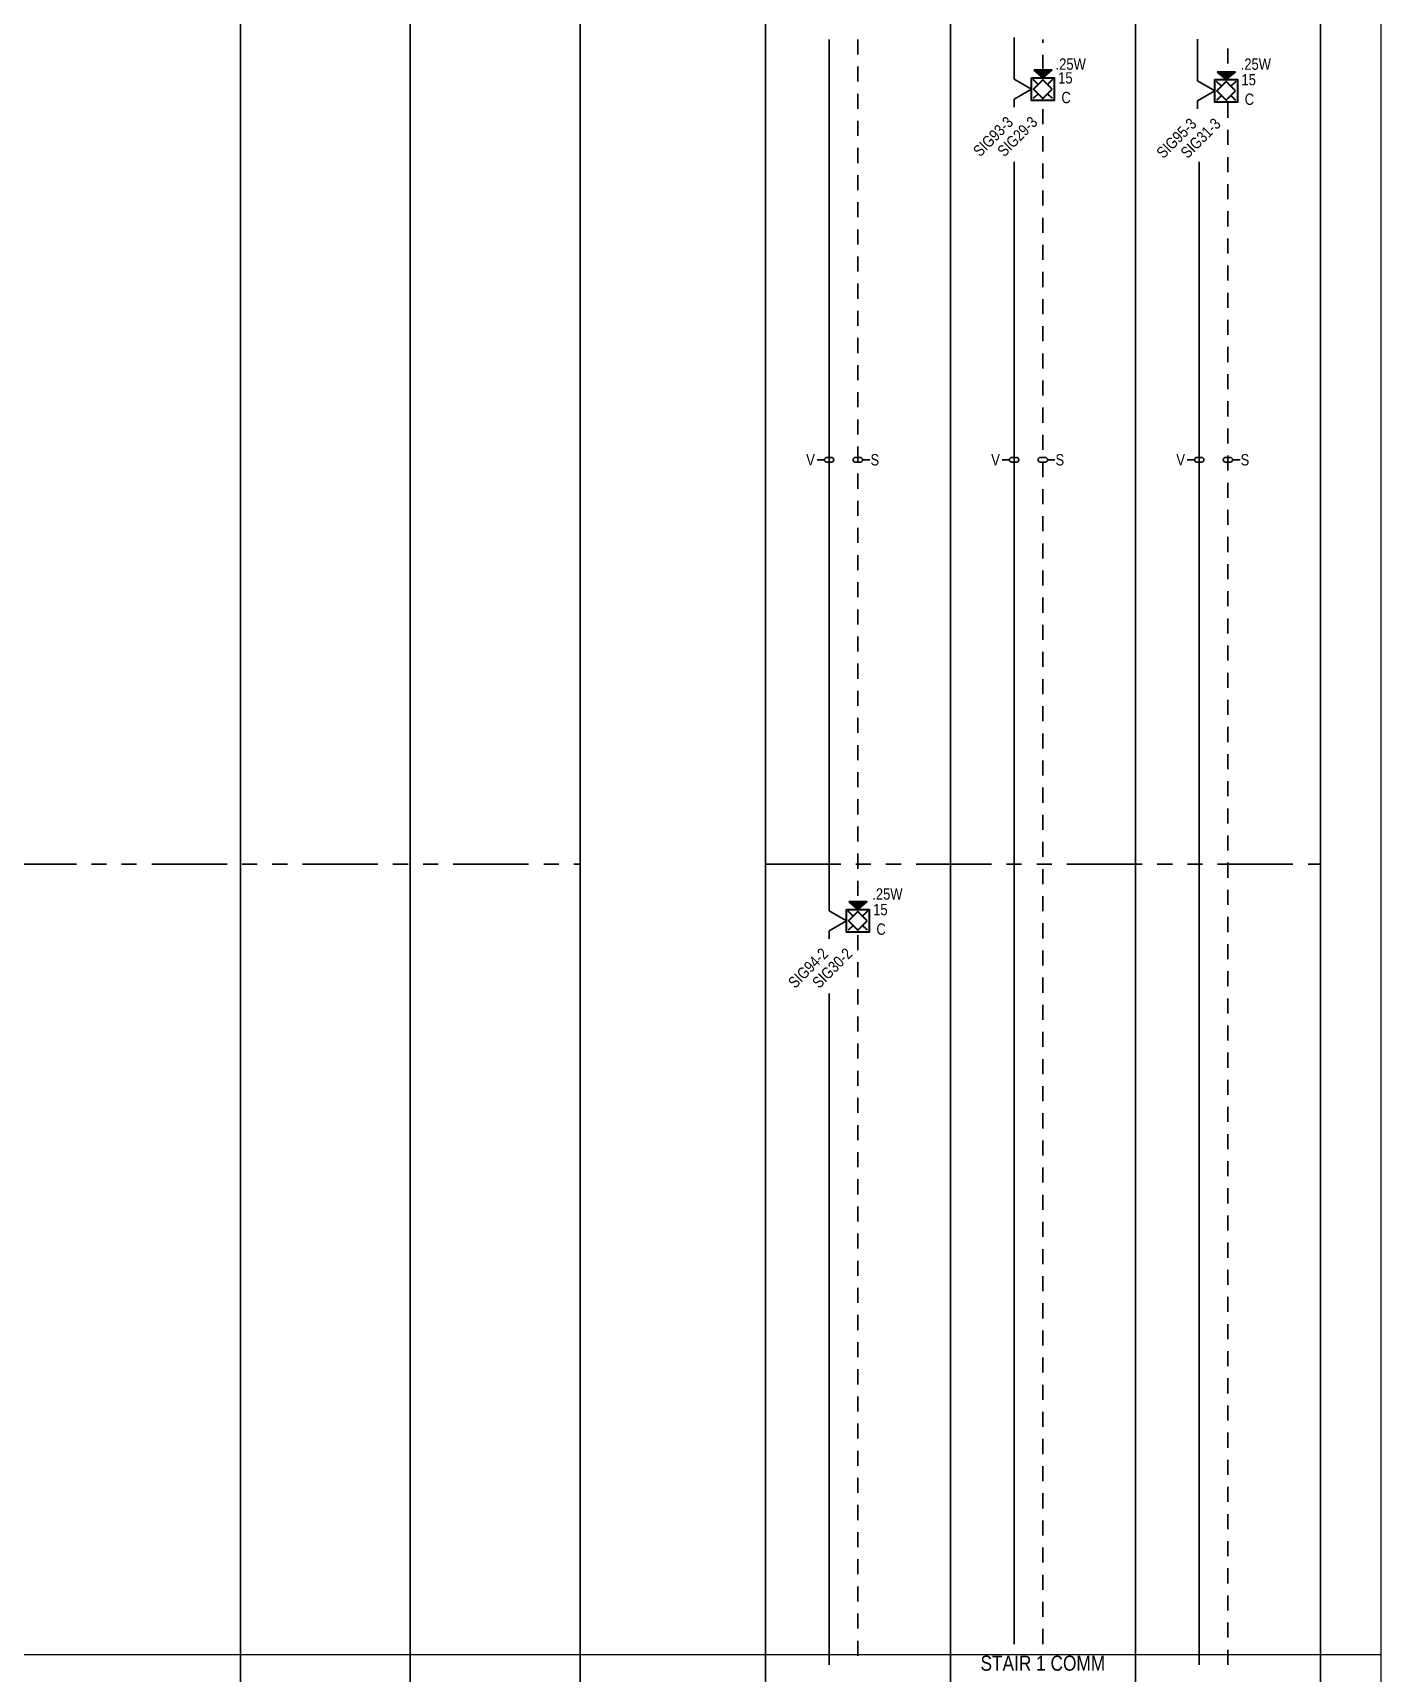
# Model space of a CAD drawing. Header units: inches. Extents: x 84 to 207, y -12 to 77.
# Drawn here: x 143.03 to 154.21, y 23.76 to 37.36 of the extents above; entities that cross this region are included whole.
import ezdxf
from ezdxf.enums import TextEntityAlignment as Align

# ---------------------------------------------------------------- set-up
doc = ezdxf.new("R2010")
doc.units = ezdxf.units.IN
doc.header["$MEASUREMENT"] = 0
doc.set_wipeout_variables(frame=1)
doc.linetypes.add('HIDDEN2', pattern=[0.1875, 0.125, -0.0625])
doc.linetypes.add('PHANTOM2', pattern=[1.25, 0.625, -0.125, 0.125, -0.125, 0.125, -0.125])
for name, color, linetype, lineweight in [('F-ALRM-INDC', 83, 'Continuous', 40), ('F-ALRM-WIRE-DTCT', 151, 'Continuous', 35), ('F-ALRM-WIRE-INDC', 3, 'Continuous', 35), ('F-ALRM-WIRE-PHON', 212, 'Continuous', 35), ('F-ALRM-WIRE-SPKR', 221, 'HIDDEN2', 35), ('F-ANNO-INDC', 3, 'Continuous', 25), ('F-ANNO-INDC-ADDR', 91, 'Continuous', 25), ('F-ANNO-INDC-CAND', 120, 'Continuous', 25), ('F-ANNO-INDC-DESC', 111, 'Continuous', 25), ('F-ANNO-INDC-NOTE', 110, 'Continuous', 25), ('F-ANNO-SPKR-ADDR', 210, 'Continuous', 25), ('F-ANNO-SPKR-WATT', 220, 'Continuous', 25), ('F-ANNO-WIPE', 7, 'Continuous', 0)]:
    doc.layers.add(name, color=color, linetype=linetype, lineweight=lineweight)
doc.styles.add('Body', font='', dxfattribs={"height": 0.09375})
doc.styles.get("Standard").update_dxf_attribs({"font": 'arial.ttf'})
doc.styles.get('Body').set_extended_font_data('Arial Narrow')

# ---------------------------------------------------------------- blocks, each defined once
blk = doc.blocks.new('*U130')
at = {"layer": 'F-ANNO-INDC-ADDR', "style": 'Body', "flags": 8}
blk.add_attdef('NACTAG', text='', height=0.0938, rotation=45, dxfattribs=at).set_placement((-0.304, -0.218), align=Align.TOP_RIGHT)
at = {"layer": 'F-ANNO-INDC-DESC', "lineweight": 30, "flags": 51}
blk.add_attdef('DESCRIPTION', text='', height=0.0938, rotation=45, dxfattribs=at).set_placement((0.201, -0.218), align=Align.TOP_RIGHT)
at = {"layer": 'F-ANNO-INDC-NOTE', "lineweight": 30, "flags": 104}
blk.add_attdef('NOTES', text='', height=0.0938, dxfattribs=at).set_placement((-0.193, -0.069), align=Align.MIDDLE_RIGHT)
at = {"layer": 'F-ANNO-SPKR-ADDR', "style": 'Body', "flags": 8}
blk.add_attdef('SPEAKTAG', text='', height=0.0938, rotation=45, dxfattribs=at).set_placement((-0.103, -0.218), align=Align.TOP_RIGHT)
at = {"linetype": 'ByBlock', "ltscale": 0.5}
blk.add_wipeout([(-0.094, 0.094), (0.094, 0.094), (0.094, -0.094), (-0.094, -0.094)], dxfattribs=at).dxf.layer = 'F-ANNO-WIPE'
at = {"color": 0, "linetype": 'ByBlock', "lineweight": -2, "ltscale": 0.5}
for p, q in [((-0.039, -0.039), (-0.079, -0.079)), ((0.079, -0.079), (0.039, -0.039))]:
    blk.add_line(p, q, dxfattribs=at)
at = {"color": 0, "linetype": 'ByBlock', "lineweight": -2, "style": 'Body', "flags": 9}
blk.add_attdef('WIRE', (-0.001, 0), '', height=0.00938, dxfattribs=at)
for tag, p in [('CONNFROM_SPEAK', (0, -0.134)), ('CONNFROM_NAC', (0, -0.121)), ('ELEVATION', (0, -0.108)), ('PID', (0, -0.096)), ('WIREDROP', (0, -0.145))]:
    blk.add_attdef(tag, text='', height=0.00938, dxfattribs=at).set_placement(p, align=Align.MIDDLE_CENTER)
at = {"layer": 'F-ANNO-INDC', "style": 'Body', "flags": 8}
blk.add_attdef('CEIL', text='', height=0.0938, dxfattribs=at).set_placement((0.193, -0.069), align=Align.MIDDLE_CENTER)
at = {"layer": 'F-ANNO-INDC-NOTE', "style": 'Body'}
blk.add_attdef('NOTE', text='', height=0.0938, dxfattribs=at).set_placement((-0.193, -0.069), align=Align.MIDDLE_CENTER)
at = {"linetype": 'ByBlock'}
blk.add_wipeout([(-0.075, 0.156), (0, 0.094), (0.075, 0.156)], dxfattribs=at).dxf.layer = 'F-ANNO-WIPE'
h = blk.add_hatch(color=0)
h.dxf.hatch_style = 1
h.paths.add_polyline_path([(0.075, 0.156), (-0.075, 0.156), (0, 0.094)])
at = {"color": 0, "linetype": 'ByBlock', "lineweight": -2, "ltscale": 0.5}
for p, q in [((-0.039, 0.039), (-0.079, 0.079)), ((0.079, 0.079), (0.039, 0.039))]:
    blk.add_line(p, q, dxfattribs=at)
at = {"color": 0, "linetype": 'ByBlock', "lineweight": -2}
blk.add_lwpolyline([(-0.075, 0.156), (0, 0.094), (0.075, 0.156)], close=True, dxfattribs=at)
at = {"color": 0, "linetype": 'ByBlock', "lineweight": -2, "ltscale": 0.5}
for points in [[(-0.094, 0.094), (0.094, 0.094), (0.094, -0.094), (-0.094, -0.094)], [(0.077, 0), (0, 0.077), (-0.077, 0), (0, -0.077)]]:
    blk.add_lwpolyline(points, close=True, dxfattribs=at)
at = {"layer": 'F-ANNO-INDC', "style": 'Body', "flags": 8}
for tag, p in [('WG', (-0.193, 0.229)), ('WP', (0.193, 0.229))]:
    blk.add_attdef(tag, text='', height=0.0938, dxfattribs=at).set_placement(p, align=Align.MIDDLE_CENTER)
at = {"layer": 'F-ANNO-INDC-CAND', "style": 'Body', "flags": 8}
blk.add_attdef('CD', text='', height=0.0938, dxfattribs=at).set_placement((0.187, 0.093), align=Align.MIDDLE_CENTER)
at = {"layer": 'F-ANNO-SPKR-WATT', "linetype": 'Continuous', "style": 'Body', "flags": 8}
blk.add_attdef('WATT', text='', height=0.0938, dxfattribs=at).set_placement((0.231, 0.207), align=Align.MIDDLE_CENTER)
blk = doc.blocks.new('*U128')
at = {"layer": 'F-ANNO-INDC-ADDR', "style": 'Body', "flags": 8}
blk.add_attdef('NACTAG', text='', height=0.0938, rotation=45, dxfattribs=at).set_placement((-0.304, -0.218), align=Align.TOP_RIGHT)
at = {"layer": 'F-ANNO-INDC-DESC', "lineweight": 30, "flags": 51}
blk.add_attdef('DESCRIPTION', text='', height=0.0938, rotation=45, dxfattribs=at).set_placement((0.201, -0.218), align=Align.TOP_RIGHT)
at = {"layer": 'F-ANNO-INDC-NOTE', "lineweight": 30, "flags": 104}
blk.add_attdef('NOTES', text='', height=0.0938, dxfattribs=at).set_placement((-0.193, -0.069), align=Align.MIDDLE_RIGHT)
at = {"layer": 'F-ANNO-SPKR-ADDR', "style": 'Body', "flags": 8}
blk.add_attdef('SPEAKTAG', text='', height=0.0938, rotation=45, dxfattribs=at).set_placement((-0.103, -0.218), align=Align.TOP_RIGHT)
at = {"linetype": 'ByBlock', "ltscale": 0.5}
blk.add_wipeout([(-0.094, 0.094), (0.094, 0.094), (0.094, -0.094), (-0.094, -0.094)], dxfattribs=at).dxf.layer = 'F-ANNO-WIPE'
at = {"color": 0, "linetype": 'ByBlock', "lineweight": -2, "ltscale": 0.5}
for p, q in [((-0.039, -0.039), (-0.079, -0.079)), ((0.079, -0.079), (0.039, -0.039))]:
    blk.add_line(p, q, dxfattribs=at)
at = {"color": 0, "linetype": 'ByBlock', "lineweight": -2, "style": 'Body', "flags": 9}
blk.add_attdef('WIRE', (-0.001, 0), '', height=0.00938, dxfattribs=at)
for tag, p in [('CONNFROM_SPEAK', (0, -0.134)), ('CONNFROM_NAC', (0, -0.121)), ('ELEVATION', (0, -0.108)), ('PID', (0, -0.096)), ('WIREDROP', (0, -0.145))]:
    blk.add_attdef(tag, text='', height=0.00938, dxfattribs=at).set_placement(p, align=Align.MIDDLE_CENTER)
at = {"layer": 'F-ANNO-INDC', "style": 'Body', "flags": 8}
blk.add_attdef('CEIL', text='', height=0.0938, dxfattribs=at).set_placement((0.193, -0.069), align=Align.MIDDLE_CENTER)
at = {"layer": 'F-ANNO-INDC-NOTE', "style": 'Body'}
blk.add_attdef('NOTE', text='', height=0.0938, dxfattribs=at).set_placement((-0.193, -0.069), align=Align.MIDDLE_CENTER)
at = {"linetype": 'ByBlock'}
blk.add_wipeout([(-0.075, 0.156), (0, 0.094), (0.075, 0.156)], dxfattribs=at).dxf.layer = 'F-ANNO-WIPE'
h = blk.add_hatch(color=0)
h.dxf.hatch_style = 1
h.paths.add_polyline_path([(0.075, 0.156), (-0.075, 0.156), (0, 0.094)])
at = {"color": 0, "linetype": 'ByBlock', "lineweight": -2, "ltscale": 0.5}
for p, q in [((-0.039, 0.039), (-0.079, 0.079)), ((0.079, 0.079), (0.039, 0.039))]:
    blk.add_line(p, q, dxfattribs=at)
at = {"color": 0, "linetype": 'ByBlock', "lineweight": -2}
blk.add_lwpolyline([(-0.075, 0.156), (0, 0.094), (0.075, 0.156)], close=True, dxfattribs=at)
at = {"color": 0, "linetype": 'ByBlock', "lineweight": -2, "ltscale": 0.5}
for points in [[(-0.094, 0.094), (0.094, 0.094), (0.094, -0.094), (-0.094, -0.094)], [(0.077, 0), (0, 0.077), (-0.077, 0), (0, -0.077)]]:
    blk.add_lwpolyline(points, close=True, dxfattribs=at)
at = {"layer": 'F-ANNO-INDC', "style": 'Body', "flags": 8}
for tag, p in [('WG', (-0.193, 0.229)), ('WP', (0.193, 0.229))]:
    blk.add_attdef(tag, text='', height=0.0938, dxfattribs=at).set_placement(p, align=Align.MIDDLE_CENTER)
at = {"layer": 'F-ANNO-INDC-CAND', "style": 'Body', "flags": 8}
blk.add_attdef('CD', text='', height=0.0938, dxfattribs=at).set_placement((0.187, 0.093), align=Align.MIDDLE_CENTER)
at = {"layer": 'F-ANNO-SPKR-WATT', "linetype": 'Continuous', "style": 'Body', "flags": 8}
blk.add_attdef('WATT', text='', height=0.0938, dxfattribs=at).set_placement((0.246, 0.221), align=Align.MIDDLE_CENTER)
blk = doc.blocks.new('*U131')
at = {"layer": 'F-ANNO-INDC-ADDR', "style": 'Body', "flags": 8}
blk.add_attdef('NACTAG', text='', height=0.0938, rotation=45, dxfattribs=at).set_placement((-0.304, -0.218), align=Align.TOP_RIGHT)
at = {"layer": 'F-ANNO-INDC-DESC', "lineweight": 30, "flags": 51}
blk.add_attdef('DESCRIPTION', text='', height=0.0938, rotation=45, dxfattribs=at).set_placement((0.201, -0.218), align=Align.TOP_RIGHT)
at = {"layer": 'F-ANNO-INDC-NOTE', "lineweight": 30, "flags": 104}
blk.add_attdef('NOTES', text='', height=0.0938, dxfattribs=at).set_placement((-0.193, -0.069), align=Align.MIDDLE_RIGHT)
at = {"layer": 'F-ANNO-SPKR-ADDR', "style": 'Body', "flags": 8}
blk.add_attdef('SPEAKTAG', text='', height=0.0938, rotation=45, dxfattribs=at).set_placement((-0.103, -0.218), align=Align.TOP_RIGHT)
at = {"linetype": 'ByBlock', "ltscale": 0.5}
blk.add_wipeout([(-0.094, 0.094), (0.094, 0.094), (0.094, -0.094), (-0.094, -0.094)], dxfattribs=at).dxf.layer = 'F-ANNO-WIPE'
at = {"color": 0, "linetype": 'ByBlock', "lineweight": -2, "ltscale": 0.5}
for p, q in [((-0.039, -0.039), (-0.079, -0.079)), ((0.079, -0.079), (0.039, -0.039))]:
    blk.add_line(p, q, dxfattribs=at)
at = {"color": 0, "linetype": 'ByBlock', "lineweight": -2, "style": 'Body', "flags": 9}
blk.add_attdef('WIRE', (-0.001, 0), '', height=0.00938, dxfattribs=at)
for tag, p in [('CONNFROM_SPEAK', (0, -0.134)), ('CONNFROM_NAC', (0, -0.121)), ('ELEVATION', (0, -0.108)), ('PID', (0, -0.096)), ('WIREDROP', (0, -0.145))]:
    blk.add_attdef(tag, text='', height=0.00938, dxfattribs=at).set_placement(p, align=Align.MIDDLE_CENTER)
at = {"layer": 'F-ANNO-INDC', "style": 'Body', "flags": 8}
blk.add_attdef('CEIL', text='', height=0.0938, dxfattribs=at).set_placement((0.193, -0.069), align=Align.MIDDLE_CENTER)
at = {"layer": 'F-ANNO-INDC-NOTE', "style": 'Body'}
blk.add_attdef('NOTE', text='', height=0.0938, dxfattribs=at).set_placement((-0.193, -0.069), align=Align.MIDDLE_CENTER)
at = {"linetype": 'ByBlock'}
blk.add_wipeout([(-0.075, 0.156), (0, 0.094), (0.075, 0.156)], dxfattribs=at).dxf.layer = 'F-ANNO-WIPE'
h = blk.add_hatch(color=0)
h.dxf.hatch_style = 1
h.paths.add_polyline_path([(0.075, 0.156), (-0.075, 0.156), (0, 0.094)])
at = {"color": 0, "linetype": 'ByBlock', "lineweight": -2, "ltscale": 0.5}
for p, q in [((-0.039, 0.039), (-0.079, 0.079)), ((0.079, 0.079), (0.039, 0.039))]:
    blk.add_line(p, q, dxfattribs=at)
at = {"color": 0, "linetype": 'ByBlock', "lineweight": -2}
blk.add_lwpolyline([(-0.075, 0.156), (0, 0.094), (0.075, 0.156)], close=True, dxfattribs=at)
at = {"color": 0, "linetype": 'ByBlock', "lineweight": -2, "ltscale": 0.5}
for points in [[(-0.094, 0.094), (0.094, 0.094), (0.094, -0.094), (-0.094, -0.094)], [(0.077, 0), (0, 0.077), (-0.077, 0), (0, -0.077)]]:
    blk.add_lwpolyline(points, close=True, dxfattribs=at)
at = {"layer": 'F-ANNO-INDC', "style": 'Body', "flags": 8}
for tag, p in [('WG', (-0.193, 0.229)), ('WP', (0.193, 0.229))]:
    blk.add_attdef(tag, text='', height=0.0938, dxfattribs=at).set_placement(p, align=Align.MIDDLE_CENTER)
at = {"layer": 'F-ANNO-INDC-CAND', "style": 'Body', "flags": 8}
blk.add_attdef('CD', text='', height=0.0938, dxfattribs=at).set_placement((0.187, 0.093), align=Align.MIDDLE_CENTER)
at = {"layer": 'F-ANNO-SPKR-WATT', "linetype": 'Continuous', "style": 'Body', "flags": 8}
blk.add_attdef('WATT', text='', height=0.0938, dxfattribs=at).set_placement((0.246, 0.221), align=Align.MIDDLE_CENTER)
blk = doc.blocks.new('WireTagLoop')
at = {"color": 0, "linetype": 'ByBlock', "lineweight": -2}
blk.add_lwpolyline([(-0.5, 0.5, 0.999484), (-0.5, -0.5), (0.5, -0.5, 0.999484), (0.5, 0.5, 0.000258)], format="xyb", close=True, dxfattribs=at)

msp = doc.modelspace()

# ---------------------------------------------------------------- linework, layer by layer
at = {"layer": 'Defpoints', "color": 1}
msp.add_lwpolyline([(118.508, -6.191), (154.207, -6.191), (154.207, 23.914), (118.508, 23.914)], close=True, dxfattribs=at)
at = {"layer": 'F-ALRM-WIRE-DTCT', "color": 251, "true_color": 0x636466}
for p, q in [((146.156, 49.793), (146.156, -1.317)), ((147.565, 49.793), (147.565, -5.851)), ((150.634, 49.793), (150.634, -1.317)), ((152.169, 49.793), (152.169, -1.317)), ((153.703, 49.793), (153.703, -1.317)), ((149.1, 45.072), (149.1, -5.851))]:
    msp.add_line(p, q, dxfattribs=at)
at = {"layer": 'F-ALRM-WIRE-DTCT', "color": 251, "linetype": 'PHANTOM2', "true_color": 0x636466}
for p, q in [((119.012, 30.468), (147.565, 30.468)), ((149.1, 30.468), (153.703, 30.468))]:
    msp.add_line(p, q, dxfattribs=at)
at = {"layer": 'F-ALRM-WIRE-DTCT', "color": 251, "true_color": 0x636466}
msp.add_lwpolyline([(144.747, -1.317), (144.747, 49.793)], dxfattribs=at)
at = {"layer": 'F-ALRM-WIRE-INDC'}
for points in [[(149.59, 33.821), (149.529, 33.821)], [(151.124, 33.821), (151.064, 33.821)], [(152.659, 33.821), (152.598, 33.821)]]:
    msp.add_lwpolyline(points, dxfattribs=at)
at = {"layer": 'F-ALRM-WIRE-PHON'}
for points in [[(149.906, 33.821), (149.967, 33.821)], [(151.44, 33.821), (151.501, 33.821)], [(152.975, 33.821), (153.036, 33.821)]]:
    msp.add_lwpolyline(points, dxfattribs=at)
at = {"layer": 'F-ALRM-WIRE-SPKR'}
for p, q in [((151.401, 24.003), (151.401, 37.306)), ((152.936, 23.831), (152.936, 37.306))]:
    msp.add_line(p, q, dxfattribs=at)
msp.add_lwpolyline([(149.867, 37.306), (149.867, 23.831)], dxfattribs=at)

# ---------------------------------------------------------------- block references
at = {"layer": 'F-ALRM-WIRE-INDC', "xscale": 0.039, "yscale": 0.039, "zscale": 0.039}
for p in [(149.629, 33.821), (151.163, 33.821), (152.698, 33.821)]:
    msp.add_blockref('WireTagLoop', p, dxfattribs=at)
at = {"layer": 'F-ALRM-WIRE-PHON', "xscale": 0.039, "yscale": 0.039, "zscale": 0.039, "rotation": 180}
for p in [(149.867, 33.821), (151.401, 33.821), (152.936, 33.821)]:
    msp.add_blockref('WireTagLoop', p, dxfattribs=at)

# ---------------------------------------------------------------- texts
at = {"style": 'Body'}
msp.add_text('STAIR 1 COMM', height=0.12493, dxfattribs=at).set_placement((151.401, 23.782), align=Align.CENTER)
at = {"layer": 'F-ALRM-WIRE-INDC', "style": 'Body'}
for p in [(149.439, 33.821), (150.973, 33.821), (152.508, 33.821)]:
    msp.add_text('V', height=0.0938, dxfattribs=at).set_placement(p, align=Align.MIDDLE_LEFT)
at = {"layer": 'F-ALRM-WIRE-PHON', "style": 'Body'}
for p in [(149.972, 33.821), (151.506, 33.821), (153.041, 33.821)]:
    msp.add_text('S', height=0.0938, dxfattribs=at).set_placement(p, align=Align.MIDDLE_LEFT)

# ---------------------------------------------------------------- next in the draw order: block references
at = {"layer": 'F-ALRM-INDC'}
ref = msp.add_blockref('*U130', (151.401, 36.894), dxfattribs=at)
ref.add_attrib('CEIL', 'C', dxfattribs={"layer": 'F-ANNO-INDC', "height": 0.0938, "style": 'Body'}).set_placement((151.594, 36.824), align=Align.MIDDLE_CENTER)
ref.add_attrib('NACTAG', 'SIG93-3', dxfattribs={"layer": 'F-ANNO-INDC-ADDR', "height": 0.0938, "rotation": 45, "style": 'Body'}).set_placement((151.097, 36.676), align=Align.TOP_RIGHT)
ref.add_attrib('CD', '15', dxfattribs={"layer": 'F-ANNO-INDC-CAND', "height": 0.0938, "style": 'Body'}).set_placement((151.588, 36.987), align=Align.MIDDLE_CENTER)
ref.add_attrib('SPEAKTAG', 'SIG29-3', dxfattribs={"layer": 'F-ANNO-SPKR-ADDR', "height": 0.0938, "rotation": 45, "style": 'Body'}).set_placement((151.298, 36.676), align=Align.TOP_RIGHT)
ref.add_attrib('WATT', '.25W', dxfattribs={"layer": 'F-ANNO-SPKR-WATT', "linetype": 'Continuous', "height": 0.0938, "style": 'Body'}).set_placement((151.632, 37.101), align=Align.MIDDLE_CENTER)
ref = msp.add_blockref('*U131', (152.921, 36.879), dxfattribs=at)
ref.add_attrib('CEIL', 'C', dxfattribs={"layer": 'F-ANNO-INDC', "height": 0.0938, "style": 'Body'}).set_placement((153.114, 36.81), align=Align.MIDDLE_CENTER)
ref.add_attrib('NACTAG', 'SIG95-3', dxfattribs={"layer": 'F-ANNO-INDC-ADDR', "height": 0.0938, "rotation": 45, "style": 'Body'}).set_placement((152.617, 36.662), align=Align.TOP_RIGHT)
ref.add_attrib('CD', '15', dxfattribs={"layer": 'F-ANNO-INDC-CAND', "height": 0.0938, "style": 'Body'}).set_placement((153.108, 36.972), align=Align.MIDDLE_CENTER)
ref.add_attrib('SPEAKTAG', 'SIG31-3', dxfattribs={"layer": 'F-ANNO-SPKR-ADDR', "height": 0.0938, "rotation": 45, "style": 'Body'}).set_placement((152.818, 36.662), align=Align.TOP_RIGHT)
ref.add_attrib('WATT', '.25W', dxfattribs={"layer": 'F-ANNO-SPKR-WATT', "linetype": 'Continuous', "height": 0.0938, "style": 'Body'}).set_placement((153.167, 37.101), align=Align.MIDDLE_CENTER)
ref = msp.add_blockref('*U128', (149.867, 29.999), dxfattribs=at)
ref.add_attrib('CEIL', 'C', dxfattribs={"layer": 'F-ANNO-INDC', "height": 0.0938, "style": 'Body'}).set_placement((150.06, 29.93), align=Align.MIDDLE_CENTER)
ref.add_attrib('NACTAG', 'SIG94-2', dxfattribs={"layer": 'F-ANNO-INDC-ADDR', "height": 0.0938, "rotation": 45, "style": 'Body'}).set_placement((149.563, 29.782), align=Align.TOP_RIGHT)
ref.add_attrib('CD', '15', dxfattribs={"layer": 'F-ANNO-INDC-CAND', "height": 0.0938, "style": 'Body'}).set_placement((150.054, 30.092), align=Align.MIDDLE_CENTER)
ref.add_attrib('SPEAKTAG', 'SIG30-2', dxfattribs={"layer": 'F-ANNO-SPKR-ADDR', "height": 0.0938, "rotation": 45, "style": 'Body'}).set_placement((149.763, 29.782), align=Align.TOP_RIGHT)
ref.add_attrib('WATT', '.25W', dxfattribs={"layer": 'F-ANNO-SPKR-WATT', "linetype": 'Continuous', "height": 0.0938, "style": 'Body'}).set_placement((150.112, 30.221), align=Align.MIDDLE_CENTER)

# ---------------------------------------------------------------- next in the draw order: linework, layer by layer
at = {"layer": 'Defpoints', "color": 3}
msp.add_lwpolyline([(118.508, 23.233), (154.207, 23.233), (154.207, 50.474), (118.508, 50.474)], close=True, dxfattribs=at)
at = {"layer": 'F-ALRM-WIRE-INDC'}
for points in [[(149.629, 30.082), (149.629, 37.306)], [(151.163, 36.977), (151.163, 37.322)], [(152.683, 36.962), (152.683, 37.307)], [(151.308, 36.894), (151.163, 36.977)], [(151.308, 36.894), (151.163, 36.81)], [(152.828, 36.879), (152.683, 36.962)], [(152.828, 36.879), (152.683, 36.796)], [(151.163, 36.744), (151.163, 36.81)], [(152.683, 36.73), (152.683, 36.796)], [(151.163, 24.003), (151.163, 36.291)], [(152.698, 23.831), (152.698, 36.291)], [(149.773, 29.999), (149.629, 30.082)], [(149.773, 29.999), (149.629, 29.916)], [(149.629, 29.85), (149.629, 29.916)], [(149.629, 23.831), (149.629, 29.397)]]:
    msp.add_lwpolyline(points, dxfattribs=at)

doc.saveas('drawing.dxf')
